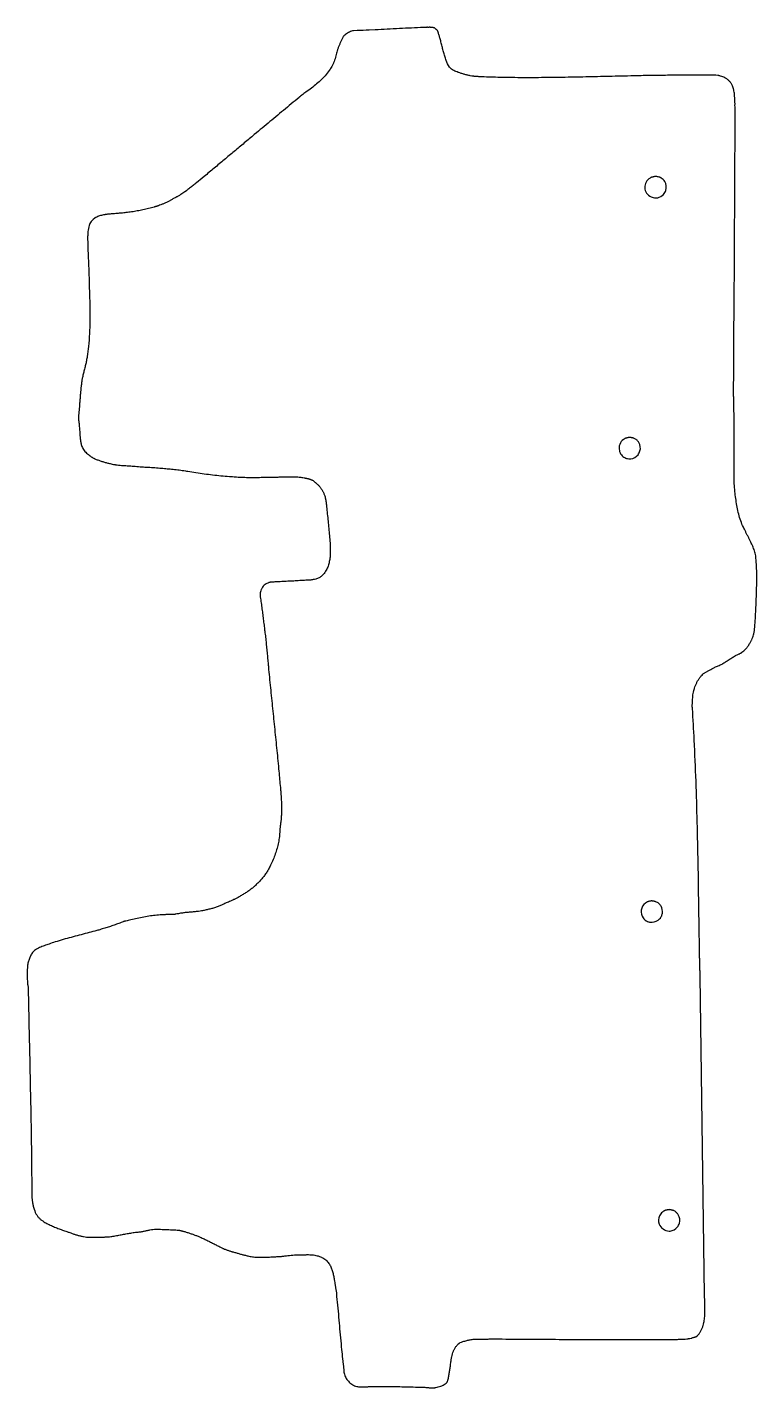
# Model space of a CAD drawing. Header units: millimetres. Extents: x 1713 to 2499, y 533 to 1999.
import ezdxf

# ---------------------------------------------------------------- set-up
doc = ezdxf.new("R2010")
doc.units = ezdxf.units.MM
doc.layers.add('layer0', color=7, linetype='Continuous')
doc.layers.add('layer1', color=7, linetype='Continuous')

msp = doc.modelspace()

# ---------------------------------------------------------------- linework, layer by layer
at = {"layer": 'layer0', "color": 7}
msp.add_lwpolyline([(2475.6, 1908.2, 0.000276), (2475.6, 1911.5, 0.002088), (2475.5, 1914.8, 0.003901), (2475.5, 1918.1, 0.005732), (2475.3, 1921.4, 0.007588), (2475.1, 1924.7, 0.0072), (2474.8, 1927.3), (2474.8, 1927.8, 0.016476), (2474.4, 1930.3, 0.008486), (2474.1, 1931.5, 0.008646), (2473.8, 1932.8, 0.008829), (2473.4, 1934, 0.00696), (2473.1, 1934.9), (2472.8, 1935.8, 0.049019), (2471.4, 1938.5, 0.043902), (2469.5, 1940.8, 0.039259), (2467.3, 1942.8, 0.035869), (2464.7, 1944.4, 0.060085), (2459.9, 1946.4), (2459.3, 1946.5, 0.004256), (2458.9, 1946.6, 0.00407), (2458.6, 1946.7, 0.00389), (2458.2, 1946.8, 0.003715), (2457.8, 1946.8, 0.003545), (2457.4, 1946.9, 0.002618), (2457.1, 1946.9), (2455, 1947.2, 0.016169), (2451.3, 1947.3, 0.002409), (2433.7, 1947.4, 0.001972), (2416.1, 1947.3, 0.001535), (2398.5, 1947.1, 0.0011), (2380.8, 1946.9, 0.000666), (2363.2, 1946.5, 0.000204), (2349.6, 1946.2, 0.000223), (2324.2, 1945.6, -0.000973), (2298.7, 1945.1, -0.002169), (2273.2, 1944.7, -0.003367), (2247.7, 1944.6, -0.004569), (2222.2, 1944.9, -0.004385), (2202.6, 1945.5), (2202.1, 1945.5, -0.001858), (2200.7, 1945.6, -0.001745), (2199.3, 1945.7, -0.001636), (2197.9, 1945.8, -0.001531), (2196.5, 1945.9, -0.001429), (2195.1, 1946, -0.001033), (2194, 1946.1), (2193.5, 1946.2, -0.017173), (2190.2, 1946.7, -0.01378), (2186.9, 1947.4, -0.01035), (2183.6, 1948.3, -0.006949), (2180.4, 1949.3, -0.003584), (2177.2, 1950.3, -0.000373), (2174.7, 1951.2), (2173.6, 1951.6, -0.099378), (2169, 1954.8), (2167.8, 1956.1, -0.088265), (2164.1, 1963.2, -0.008691), (2162.7, 1967.8, -0.005282), (2161.4, 1972.5, -0.001888), (2160.1, 1977.2, 0.001495), (2158.9, 1981.9, 0.004885), (2157.7, 1986.6, 0.006199), (2156.6, 1990.2, -0.00787), (2156.4, 1990.9, -0.001797), (2156.1, 1991.7, 0.003812), (2155.9, 1992.6, 0.009539), (2155.7, 1993.4, 0.015904), (2155.4, 1994.1, 0.01758), (2155.1, 1994.7, 0.049826), (2154.7, 1995.3, 0.025229), (2154.1, 1996, 0.016333), (2153.4, 1996.7, 0.013315), (2152.7, 1997.4, 0.014469), (2152, 1997.9, 0.01766), (2151.6, 1998.2), (2151.2, 1998.4, 0.018508), (2150.4, 1998.5, 0.008876), (2149.7, 1998.6, -0.000354), (2148.9, 1998.6, -0.009552), (2148.1, 1998.7, -0.019068), (2147.4, 1998.8, -0.021708), (2146.8, 1999), (2146.8, 1999, -0.038337), (2146.8, 1999, -0.081023), (2146.8, 1999, -0.61677), (2146.8, 1999, -0.080086), (2146.8, 1999), (2146.8, 1999, -0.009909), (2146.8, 1999, -0.022757), (2146.8, 1999, -1.818004), (2146.8, 1999, -0.030605), (2146.8, 1999), (2146.8, 1999, 0.002372), (2146.4, 1998.9, -0.004856), (2145.9, 1998.9, -0.010476), (2145.4, 1998.8, -0.020368), (2144.8, 1998.8, -0.046826), (2144.4, 1998.8, -0.109277), (2144.1, 1998.9), (2144.2, 1998.9, -0.004867), (2144.2, 1998.9, -0.012451), (2144.2, 1998.9, -0.007865), (2144.2, 1998.9, -0.008089), (2144.2, 1998.9, -0.002933), (2144.2, 1998.9, -6.066088), (2144.2, 1998.9, -0.005498), (2144.2, 1998.9, -0.001382), (2144.2, 1998.9, -0.000492), (2144.2, 1998.9), (2144.1, 1998.9, -0.004808), (2143.4, 1998.9, -0.003042), (2142.6, 1998.8, -0.001278), (2141.9, 1998.8, 0.000484), (2141.2, 1998.8, 0.002247), (2140.4, 1998.8, 0.002994), (2139.8, 1998.7, -0.000518), (2126.8, 1998.1, -0.000384), (2113.8, 1997.5, -0.000249), (2100.7, 1996.8, -0.000115), (2087.7, 1996.2), (2081.2, 1995.9, 0.000086), (2068.1, 1995.3), (2064.5, 1995.2, 0.027039), (2062.3, 1994.6, 0.026271), (2060, 1993.8, 0.029294), (2057.8, 1992.7, 0.036121), (2055.7, 1991.3, 0.047632), (2054, 1989.6, 0.048531), (2052.9, 1988.2), (2052.7, 1987.8, -0.00197), (2051.4, 1985, 0.002165), (2050.1, 1982.1, 0.00623), (2048.8, 1979.3, 0.010432), (2047.7, 1976.4, 0.014938), (2046.7, 1973.4, 0.015021), (2046, 1971.1, -0.002503), (2045.3, 1968.1, -0.009113), (2044.5, 1965.1, -0.015877), (2043.5, 1962.2, -0.022371), (2042.3, 1959.4, -0.027877), (2040.9, 1956.6, -0.024144), (2039.5, 1954.6), (2039, 1953.9, -0.034812), (2034.8, 1948, -0.027806), (2029.9, 1942.7, -0.019472), (2024.6, 1937.9, -0.010839), (2018.9, 1933.5, -0.002336), (2013.1, 1929.1, 0.004144), (2008.7, 1925.8, -0.010786), (2008.1, 1925.4, -0.002178), (2007.6, 1925, 0.005239), (2007, 1924.6, 0.012961), (2006.4, 1924.1, 0.022346), (2005.9, 1923.7, 0.026091), (2005.5, 1923.3), (2005.6, 1923.3, 0.001506), (2005.6, 1923.4, 0.003049), (2005.6, 1923.4, 0.033098), (2005.6, 1923.4, 0.040014), (2005.6, 1923.4, 0.002634), (2005.6, 1923.4), (2005.6, 1923.3, -0.000494), (1997.2, 1916.4, -0.000322), (1988.9, 1909.4, -0.000151), (1980.5, 1902.5), (1976.4, 1899, 0.000106), (1968, 1892.1, 0.000278), (1959.7, 1885.2), (1957.4, 1883.3, 0.000465), (1946.6, 1874.3, 0.00018), (1935.8, 1865.2, -0.000105), (1925, 1856.2, -0.00039), (1914.2, 1847.2, -0.000675), (1903.4, 1838.2, -0.000724), (1895, 1831.2, -0.002031), (1893.2, 1829.8, -0.00216), (1891.4, 1828.3, -0.002289), (1889.6, 1826.9, -0.002419), (1887.7, 1825.4, -0.002551), (1885.9, 1824, -0.002063), (1884.4, 1823), (1884, 1822.7, -0.00095), (1883.8, 1822.5, -0.000943), (1883.5, 1822.3, -0.000935), (1883.2, 1822.1, -0.000927), (1882.9, 1821.9, -0.000919), (1882.7, 1821.7, -0.014428), (1878.2, 1818.7, -0.009084), (1875.3, 1817, -0.003486), (1874.1, 1816.4, -0.000521), (1874, 1816.3, -0.00036), (1873.8, 1816.2, -0.000327), (1873.7, 1816.1, -0.000373), (1873.5, 1816, -0.000526), (1873.4, 1816, -0.000693), (1873.3, 1815.9), (1872.8, 1815.7, -0.000934), (1872.7, 1815.6, -0.000236), (1872.5, 1815.5, 0.000053), (1872.4, 1815.4, 0.000323), (1872.2, 1815.3, 0.000822), (1872, 1815.3, 0.001788), (1872, 1815.2), (1871.1, 1814.8, -0.006558), (1868.3, 1813.1, -0.007457), (1865.5, 1811.6, -0.008337), (1862.6, 1810.2, -0.009182), (1859.6, 1808.8, -0.009978), (1856.6, 1807.6, -0.008221), (1854.2, 1806.7, -0.000829), (1854, 1806.6, -0.000826), (1853.7, 1806.5, -0.000824), (1853.4, 1806.4, -0.000822), (1853.1, 1806.3, -0.00082), (1852.9, 1806.3, -0.000632), (1852.7, 1806.2, -0.000881), (1852.4, 1806.1, -0.000864), (1852.1, 1806, -0.000847), (1851.8, 1805.9, -0.000831), (1851.6, 1805.8, -0.000814), (1851.3, 1805.8, -0.000617), (1851.1, 1805.7, -0.000849), (1850.8, 1805.6, -0.000843), (1850.5, 1805.5, -0.000837), (1850.2, 1805.4, -0.000831), (1850, 1805.4, -0.000826), (1849.7, 1805.3, -0.000634), (1849.5, 1805.2, -0.008047), (1843.5, 1803.6, -0.008116), (1837.4, 1802.2, -0.008206), (1831.3, 1801, -0.008318), (1825.2, 1800, -0.008451), (1819.1, 1799.2, -0.006632), (1814.3, 1798.7, -0.002012), (1811.8, 1798.5, -0.00065), (1809.3, 1798.3, 0.000712), (1806.9, 1798.1, 0.002074), (1804.4, 1797.9, 0.003435), (1801.9, 1797.7, 0.00362), (1800, 1797.5, 0.002921), (1799.1, 1797.4, 0.003056), (1798.2, 1797.2, 0.003193), (1797.2, 1797.1, 0.003333), (1796.3, 1797, 0.003476), (1795.4, 1796.8, 0.002788), (1794.7, 1796.7), (1793.9, 1796.5, 0.03141), (1789.6, 1795.3, 0.014125), (1787.8, 1794.5), (1786.7, 1794, 0.003111), (1786.5, 1793.9, 0.003135), (1786.3, 1793.8, 0.003162), (1786.1, 1793.7, 0.003191), (1785.9, 1793.6, 0.003222), (1785.7, 1793.5, 0.002511), (1785.6, 1793.4), (1783.6, 1791.9, 0.104087), (1780.2, 1787.4), (1779.5, 1785.4, 0.046597), (1778.1, 1778.8), (1778, 1777.9, 0.003771), (1778, 1776.9, 0.003836), (1777.9, 1775.9, 0.003908), (1777.9, 1774.9, 0.003986), (1777.8, 1773.9, 0.004071), (1777.8, 1772.9, 0.003208), (1777.8, 1772.1, 0.004625), (1777.9, 1763.9, 0.003014), (1778.2, 1755.8, 0.001402), (1778.6, 1747.6, -0.000209), (1778.9, 1739.4, -0.00182), (1779.2, 1731.3, -0.002555), (1779.4, 1725, 0.00058), (1779.8, 1711, -0.002942), (1780.1, 1696.9, -0.006474), (1780.2, 1682.9, -0.010025), (1779.8, 1668.9, -0.013564), (1778.7, 1655, -0.012925), (1777.3, 1644.2, -0.012434), (1776.5, 1639.7, -0.007677), (1775.5, 1635.2, -0.002921), (1774.4, 1630.7, 0.001825), (1773.3, 1626.2, 0.006581), (1772.2, 1621.7, 0.008482), (1771.5, 1618.2), (1771.5, 1618.2, -0.005289), (1771.4, 1617.4, -0.00362), (1771.3, 1616.7, -0.001954), (1771.2, 1615.9, -0.000292), (1771.1, 1615.2, 0.001371), (1771, 1614.4, 0.002247), (1771, 1613.9, 0.002275), (1770.8, 1612.3, 0.00184), (1770.6, 1610.7, 0.001407), (1770.5, 1609.1, 0.000975), (1770.3, 1607.4, 0.000543), (1770.2, 1605.8, 0.000111), (1770, 1604.6, 0.000717), (1770, 1604.5, 0.000461), (1770, 1604.5, 0.000205), (1770, 1604.4), (1770, 1604.4, -0.000308), (1770, 1604.3, -0.00042), (1770, 1604.3), (1770, 1604.2, 0.000188), (1770, 1604, 0.000125), (1770, 1603.9, 0.000061), (1770, 1603.7), (1770, 1603.6, -0.000066), (1769.9, 1603.4, -0.000096), (1769.9, 1603.3), (1769.9, 1603, 0.000029), (1769.6, 1599, 0.000022), (1769.2, 1595.1, 0.000014), (1768.9, 1591.1), (1767.9, 1580.1, -0.00674), (1767.9, 1579.8, -0.001897), (1767.8, 1579.6, 0.002699), (1767.8, 1579.3, 0.007344), (1767.8, 1579, 0.012306), (1767.8, 1578.8, 0.013412), (1767.8, 1578.6, 0.015368), (1767.8, 1577.5, 0.009873), (1767.9, 1576.4, 0.004654), (1768.1, 1575.4, -0.000423), (1768.2, 1574.3, -0.005546), (1768.4, 1573.2, -0.008093), (1768.5, 1572.4, -0.001346), (1768.7, 1569.9, -0.000759), (1768.9, 1567.4, -0.000172), (1769.1, 1564.8, 0.000415), (1769.3, 1562.3, 0.001002), (1769.5, 1559.8, 0.001192), (1769.6, 1557.9), (1769.7, 1557.4, 0.007921), (1769.9, 1555, 0.00196), (1770, 1554.4, 0.002022), (1770.1, 1553.7, 0.002084), (1770.2, 1553.1, 0.002147), (1770.3, 1552.4, 0.00221), (1770.4, 1551.8, 0.001751), (1770.5, 1551.3, 0.000603), (1770.5, 1551, 0.000679), (1770.6, 1550.6, 0.000755), (1770.7, 1550.3, 0.000831), (1770.7, 1550, 0.000908), (1770.8, 1549.7, 0.000756), (1770.8, 1549.4), (1771.1, 1548.2, 0.043545), (1772.1, 1546, 0.034405), (1773.4, 1543.9, 0.027098), (1774.9, 1541.9, 0.021634), (1776.7, 1540.1, 0.017688), (1778.6, 1538.5, 0.011695), (1780.1, 1537.3, 0.006693), (1780.9, 1536.8, 0.007312), (1781.7, 1536.2, 0.007976), (1782.6, 1535.6, 0.008688), (1783.5, 1535.1, 0.009452), (1784.4, 1534.6, 0.007876), (1785.1, 1534.3), (1785.5, 1534.1, 0.011955), (1788.8, 1532.7, 0.010598), (1792.3, 1531.5, 0.009492), (1795.9, 1530.4, 0.008597), (1799.5, 1529.4, 0.007885), (1803, 1528.6, 0.005693), (1805.8, 1528, 0.002141), (1806.2, 1527.9, 0.002019), (1806.6, 1527.8, 0.001897), (1807.1, 1527.8, 0.001776), (1807.5, 1527.7, 0.001655), (1807.9, 1527.6, 0.001192), (1808.2, 1527.6, 0.010743), (1811.2, 1527.2, 0.007494), (1814.2, 1526.9, 0.004215), (1817.3, 1526.7, 0.000934), (1820.3, 1526.5, -0.002344), (1823.3, 1526.3, -0.004146), (1825.6, 1526.2, 0.002594), (1832.6, 1525.6, 0.001277), (1839.6, 1525.1, -0.000041), (1846.7, 1524.7, -0.001358), (1853.7, 1524.2, -0.002676), (1860.7, 1523.6, -0.003005), (1866.1, 1523.1), (1866.6, 1523.1, -0.005091), (1869.9, 1522.8, -0.004597), (1873.2, 1522.4, -0.004077), (1876.5, 1522, -0.003539), (1879.8, 1521.5, -0.002988), (1883.1, 1521, -0.001907), (1885.6, 1520.6, 0.005316), (1894.5, 1519.1, 0.005007), (1903.5, 1517.8, 0.00471), (1912.5, 1516.8, 0.004426), (1921.5, 1515.8, 0.004153), (1930.5, 1515.1, 0.003018), (1937.4, 1514.6), (1938.3, 1514.5, 0.011763), (1945.4, 1514.1, 0.008594), (1952.4, 1513.9, 0.005412), (1959.5, 1513.9, 0.00224), (1966.5, 1514.1, -0.000926), (1973.5, 1514.2, -0.002977), (1979, 1514.3, 0.004871), (1984.3, 1514.4), (1989.6, 1514.5, -0.0049), (1995, 1514.6, -0.009806), (2000.3, 1514.6, -0.014636), (2005.6, 1514.3, -0.014563), (2009.7, 1513.8), (2011, 1513.6, -0.001719), (2011.3, 1513.5, -0.001713), (2011.6, 1513.5, -0.001708), (2011.9, 1513.4, -0.001702), (2012.3, 1513.3, -0.001697), (2012.6, 1513.3, -0.001307), (2012.8, 1513.2, -0.003447), (2013.5, 1513.1, -0.003466), (2014.1, 1512.9, -0.003485), (2014.8, 1512.8, -0.003506), (2015.4, 1512.6, -0.003527), (2016.1, 1512.4, -0.002739), (2016.6, 1512.3, -0.001052), (2016.9, 1512.2, -0.001185), (2017.2, 1512.1, -0.001318), (2017.5, 1512, -0.001453), (2017.8, 1511.9, -0.001589), (2018.1, 1511.8, -0.001325), (2018.4, 1511.7), (2018.7, 1511.6, -0.001833), (2018.7, 1511.6, -0.00244), (2018.8, 1511.5, -0.003007), (2018.9, 1511.5, -0.003776), (2019, 1511.5, -0.004875), (2019.2, 1511.4, -0.00491), (2019.3, 1511.3, -0.002403), (2019.3, 1511.3, -0.003188), (2019.4, 1511.3, -0.00391), (2019.5, 1511.2, -0.004881), (2019.6, 1511.2, -0.006251), (2019.8, 1511.1, -0.006232), (2019.9, 1511), (2020.8, 1510.5, -0.006101), (2021.6, 1509.9, -0.006224), (2022.4, 1509.3, -0.006355), (2023.1, 1508.6, -0.006494), (2023.9, 1508, -0.006641), (2024.6, 1507.3, -0.005236), (2025.2, 1506.8, -0.022019), (2027.3, 1504.6, -0.023318), (2029.2, 1502.2, -0.024713), (2030.8, 1499.6, -0.026114), (2032.2, 1496.9, -0.027402), (2033.3, 1494, -0.021886), (2033.9, 1491.7, -0.001785), (2034, 1491.3, -0.00158), (2034.1, 1490.8, -0.001378), (2034.2, 1490.4, -0.001178), (2034.3, 1489.9, -0.00098), (2034.4, 1489.5, -0.000616), (2034.4, 1489.1, -0.002171), (2034.5, 1488.9, -0.002174), (2034.5, 1488.6, -0.002179), (2034.6, 1488.3, -0.002185), (2034.6, 1488, -0.002192), (2034.7, 1487.8, -0.001697), (2034.7, 1487.6, -0.00091), (2034.8, 1486.7, -0.001013), (2034.9, 1485.9, -0.001118), (2035, 1485.1, -0.001224), (2035.1, 1484.3, -0.001331), (2035.2, 1483.5, -0.001105), (2035.3, 1482.9), (2035.3, 1482.4, 0.000778), (2036.1, 1474.6, -0.000435), (2036.9, 1466.8, -0.001645), (2037.7, 1459, -0.002859), (2038.4, 1451.2, -0.004084), (2039, 1443.4, -0.004037), (2039.3, 1437.3), (2039.3, 1436.8, -0.016973), (2039.3, 1431.8, -0.022137), (2038.9, 1426.9, -0.028038), (2038, 1422, -0.034492), (2036.5, 1417.3, -0.040782), (2034.3, 1412.9, -0.034921), (2032.1, 1409.8), (2029.3, 1407.1), (2028.9, 1406.8, -0.02766), (2027.2, 1405.8, -0.050741), (2023.7, 1404.4), (2022.2, 1404, -0.010781), (2020.9, 1403.8, -0.009142), (2019.6, 1403.6, -0.007413), (2018.3, 1403.4, -0.005635), (2016.9, 1403.3, -0.003835), (2015.6, 1403.2, -0.001677), (2014.6, 1403.2, -0.000433), (2008.1, 1402.8, -0.000416), (2001.6, 1402.4, -0.0004), (1995.1, 1402.1, -0.000383), (1988.6, 1401.8, -0.000367), (1982.1, 1401.4, -0.000271), (1977.1, 1401.2, 0.004705), (1976.8, 1401.2, 0.004643), (1976.5, 1401.2, 0.004588), (1976.2, 1401.1, 0.004538), (1975.9, 1401.1, 0.004494), (1975.6, 1401.1, 0.003442), (1975.4, 1401, 0.00485), (1975, 1401, 0.004694), (1974.6, 1400.9, 0.004555), (1974.2, 1400.8, 0.004432), (1973.9, 1400.7, 0.004325), (1973.5, 1400.6, 0.003273), (1973.2, 1400.6), (1972.8, 1400.5, 0.080853), (1969.3, 1398.7, 0.116255), (1965.4, 1394.4, 0.031524), (1964.7, 1393, 0.039549), (1964, 1390.7, 0.071765), (1963.7, 1386.2), (1963.8, 1385.1, -0.001121), (1964.8, 1378.7, -0.001148), (1965.7, 1372.3, -0.001174), (1966.5, 1366, -0.0012), (1967.3, 1359.6, -0.001225), (1968.1, 1353.2, -0.000964), (1968.7, 1348.2, -0.002243), (1969.5, 1341.7, -0.001741), (1970.2, 1335.1, -0.001237), (1970.8, 1328.6, -0.000734), (1971.5, 1322, -0.000231), (1972.1, 1315.5, 0.000181), (1972.6, 1310.4), (1972.6, 1309.9, 0.000794), (1974.8, 1287.4, 0.000343), (1977.1, 1264.9, -0.000109), (1979.4, 1242.4, -0.00056), (1981.7, 1219.8, -0.001011), (1983.9, 1197.3, -0.001102), (1985.5, 1179.9, -0.000458), (1985.6, 1179.4, -0.000466), (1985.6, 1179, -0.000475), (1985.7, 1178.5, -0.000483), (1985.7, 1178.1, -0.000492), (1985.7, 1177.6, -0.000385), (1985.8, 1177.3), (1985.8, 1176.4, -0.000197), (1985.8, 1176.3, -0.000205), (1985.9, 1176.1, -0.000219), (1985.9, 1175.9, -0.000239), (1985.9, 1175.7, -0.000267), (1985.9, 1175.5, -0.000234), (1985.9, 1175.3, -0.000247), (1986, 1174, -0.000386), (1986.1, 1172.7, -0.000525), (1986.2, 1171.4, -0.000664), (1986.3, 1170.1, -0.000803), (1986.4, 1168.7, -0.000719), (1986.4, 1167.7, -0.003932), (1986.6, 1164.8, -0.004028), (1986.7, 1161.9, -0.004128), (1986.7, 1159, -0.004234), (1986.7, 1156.1, -0.004344), (1986.7, 1153.1, -0.003435), (1986.6, 1150.9, -0.000711), (1986.6, 1150.6, -0.000724), (1986.6, 1150.3, -0.000738), (1986.6, 1150, -0.000751), (1986.6, 1149.7, -0.000765), (1986.5, 1149.4, -0.0006), (1986.5, 1149.2, -0.004363), (1986.4, 1147.4, -0.004403), (1986.3, 1145.6, -0.003938), (1986.1, 1144, -0.00154), (1986, 1143.4, -0.001512), (1986, 1142.9, -0.001485), (1985.9, 1142.3, -0.001458), (1985.8, 1141.7, -0.001431), (1985.7, 1141.1, -0.001085), (1985.7, 1140.6), (1985.6, 1140.2, -0.003162), (1985.6, 1140, -0.00167), (1985.6, 1139.8, -0.000179), (1985.5, 1139.6, 0.001311), (1985.5, 1139.4, 0.002802), (1985.5, 1139.2, 0.003228), (1985.4, 1139), (1985.3, 1137.4, 0.003162), (1985.1, 1135.6, 0.001283), (1985, 1133.8, -0.000598), (1984.9, 1132, -0.00248), (1984.7, 1130.2, -0.004359), (1984.6, 1128.4, -0.0047), (1984.4, 1127, -0.020547), (1983.4, 1120.6, -0.018628), (1981.9, 1114.3, -0.016855), (1980, 1108.2, -0.015265), (1977.7, 1102.1, -0.013872), (1975, 1096.2, -0.009854), (1972.7, 1091.8), (1972.5, 1091.3, -0.01985), (1970.2, 1087.7, -0.017055), (1967.6, 1084.1, -0.014927), (1964.8, 1080.7, -0.013362), (1961.8, 1077.5, -0.012285), (1958.7, 1074.4, -0.009035), (1956.2, 1072.2, -0.016823), (1953, 1069.7, -0.013392), (1949.7, 1067.3, -0.010187), (1946.3, 1065.1, -0.007174), (1942.7, 1063, -0.004273), (1939.2, 1061, -0.001241), (1936.4, 1059.5, -0.001808), (1936.3, 1059.4, -0.001599), (1936.1, 1059.3, -0.001578), (1935.9, 1059.2, -0.00172), (1935.8, 1059.1, -0.002064), (1935.6, 1059.1, -0.002064), (1935.5, 1059), (1934.4, 1058.5, 0.002471), (1931.9, 1057.5, 0.001863), (1929.5, 1056.4, 0.001249), (1927, 1055.4, 0.00063), (1924.6, 1054.3, 0.000011), (1922.1, 1053.2, -0.000432), (1920.2, 1052.4, -0.016467), (1916.4, 1050.9, -0.014135), (1912.5, 1049.6, -0.012086), (1908.5, 1048.6, -0.010287), (1904.5, 1047.7, -0.008692), (1900.5, 1046.9, -0.005684), (1897.4, 1046.4), (1896.8, 1046.4, -0.005175), (1892.5, 1045.9, -0.000665), (1888.3, 1045.5, 0.003935), (1884.1, 1045.1, 0.008515), (1879.9, 1044.6, 0.012928), (1875.7, 1043.9, 0.012863), (1872.5, 1043.2), (1872.2, 1043.2, -0.001855), (1872.2, 1043.2, -0.002508), (1872.1, 1043.1, -0.005025), (1872, 1043.1, -0.004657), (1871.9, 1043.1, -0.006339), (1871.7, 1043.1), (1870.9, 1043, -0.004815), (1869, 1042.9, -0.002686), (1867, 1042.9, -0.000558), (1865.1, 1042.9, 0.00157), (1863.1, 1042.9, 0.003699), (1861.2, 1042.8, 0.004374), (1859.7, 1042.8, 0.012726), (1852.5, 1042.2, 0.010999), (1845.4, 1041.4, 0.009172), (1838.3, 1040.2, 0.007291), (1831.3, 1038.8, 0.005391), (1824.3, 1037.3, 0.002807), (1818.9, 1036), (1817.8, 1035.7, 0.001656), (1817.5, 1035.6, 0.00184), (1817.3, 1035.6, 0.002026), (1817, 1035.5, 0.002213), (1816.7, 1035.4, 0.002402), (1816.4, 1035.3, 0.001989), (1816.2, 1035.2), (1815, 1034.8, -0.00421), (1810, 1032.9, -0.004423), (1805, 1031.1, -0.004611), (1799.9, 1029.4, -0.00477), (1794.9, 1027.8, -0.004897), (1789.7, 1026.3, -0.003848), (1785.7, 1025.2, -0.001731), (1777.1, 1023, 0.000383), (1768.5, 1020.7, 0.002489), (1759.9, 1018.4, 0.004602), (1751.3, 1016, 0.006732), (1742.7, 1013.4, 0.006727), (1736.2, 1011.2, -0.000778), (1733.7, 1010.4, 0.00375), (1731.1, 1009.4, 0.00824), (1728.5, 1008.4, 0.012964), (1725.9, 1007.4, 0.01813), (1723.5, 1006.1, 0.018049), (1721.7, 1005), (1720.5, 1004.2, 0.051736), (1717.8, 1001.1, 0.04435), (1715.8, 997.5, 0.036664), (1714.3, 993.6, 0.030068), (1713.3, 989.5, 0.024977), (1712.8, 985.4, 0.016678), (1712.7, 982.2, -0.002798), (1712.7, 979.6, 0.001888), (1712.7, 977, 0.006493), (1712.7, 974.3, 0.01123), (1712.8, 971.6, 0.01625), (1713, 969, 0.01635), (1713.3, 967), (1713.6, 964.4), (1714, 945.2, -0.000165), (1714.9, 906.9, -0.000447), (1715.7, 868.5, -0.000729), (1716.5, 830.2, -0.00101), (1717.1, 791.9, -0.00129), (1717.5, 753.5), (1717.6, 743.1, 0.003983), (1717.6, 741.7, 0.004009), (1717.6, 740.3, 0.00404), (1717.7, 738.9, 0.004074), (1717.8, 737.5, 0.004112), (1717.9, 736.1, 0.003204), (1718, 735), (1718.2, 733.2, 0.002058), (1718.3, 732.9, 0.002056), (1718.3, 732.6, 0.002055), (1718.4, 732.2, 0.002053), (1718.5, 731.9, 0.002052), (1718.5, 731.6, 0.001584), (1718.6, 731.4, 0.004219), (1718.7, 730.7, 0.004216), (1718.8, 730.1, 0.004215), (1719, 729.5, 0.004217), (1719.1, 728.8, 0.00422), (1719.3, 728.2, 0.003262), (1719.5, 727.7), (1719.6, 727.1, 0.002929), (1719.7, 726.8, 0.001611), (1719.8, 726.5, 0.000294), (1719.9, 726.2, -0.001024), (1720.1, 725.9, -0.002342), (1720.2, 725.6, -0.002747), (1720.2, 725.4), (1720.8, 723.6, 0.080648), (1723.8, 718, 0.035674), (1725.8, 715.7, 0.03072), (1728.1, 713.7, 0.025446), (1730.7, 712, 0.016031), (1732.8, 710.7, 0.011793), (1737.5, 708.4, 0.009716), (1742.2, 706.3, 0.007565), (1747, 704.4, 0.005384), (1751.8, 702.6, 0.003199), (1756.7, 700.9, 0.000917), (1760.5, 699.6, 0.006009), (1763.6, 698.5, 0.0082), (1766.8, 697.5, 0.01044), (1770, 696.7, 0.012726), (1773.3, 696, 0.015031), (1776.6, 695.5, 0.01322), (1779.1, 695.3), (1780.1, 695.2, 0.00063), (1784, 695.3, 0.001894), (1787.9, 695.3, 0.003161), (1791.9, 695.4, 0.004441), (1795.8, 695.5, 0.005742), (1799.7, 695.7, 0.005379), (1802.7, 696, 0.003575), (1802.9, 696, 0.003356), (1803.1, 696, 0.003251), (1803.3, 696, 0.003248), (1803.5, 696, 0.003347), (1803.7, 696.1, 0.002734), (1803.8, 696.1, 0.004743), (1808.9, 697, 0.001252), (1814, 698, -0.002262), (1819.1, 699, -0.005774), (1824.2, 699.8, -0.009245), (1829.3, 700.6, -0.009537), (1833.3, 701), (1834.6, 701.1, 0.007436), (1838, 701.8, 0.00035), (1841.4, 702.5, -0.006727), (1844.8, 703.2, -0.013869), (1848.2, 703.7, -0.020988), (1851.7, 704, -0.02098), (1854.4, 704, 0.000556), (1858, 703.8, -0.000143), (1861.7, 703.6, -0.000839), (1865.4, 703.5, -0.001537), (1869.1, 703.3, -0.002241), (1872.8, 703.1, -0.002237), (1875.7, 702.9), (1876.6, 702.8, -0.004963), (1877, 702.7, -0.004368), (1877.5, 702.6, -0.003785), (1877.9, 702.5, -0.00321), (1878.3, 702.4, -0.002644), (1878.8, 702.3, -0.001641), (1879.1, 702.2, -0.001776), (1879.3, 702.2, -0.001617), (1879.5, 702.1, -0.001529), (1879.7, 702.1, -0.001502), (1879.9, 702, -0.001534), (1880.1, 702, -0.001253), (1880.3, 701.9), (1880.7, 701.8, -0.002584), (1884.1, 700.8, -0.003777), (1887.6, 699.7, -0.004978), (1891, 698.5, -0.006192), (1894.3, 697.3, -0.007418), (1897.7, 696, -0.006606), (1900.2, 694.9, -0.007373), (1904.3, 693, -0.004826), (1908.3, 691.1, -0.00228), (1912.2, 689, 0.000263), (1916.2, 687, 0.002807), (1920.2, 685, 0.003984), (1923.3, 683.5, 0.000701), (1923.4, 683.4, 0.000519), (1923.6, 683.3, 0.000513), (1923.8, 683.2, 0.000628), (1924, 683.1, 0.000928), (1924.2, 683, 0.00125), (1924.3, 683), (1925.1, 682.6, 0.004909), (1926.6, 682, 0.004768), (1928, 681.5, 0.004633), (1929.5, 681, 0.004505), (1931, 680.5, 0.004382), (1932.5, 680, 0.0033), (1933.6, 679.7, 0.001773), (1937.2, 678.7, 0.002422), (1940.7, 677.7, 0.003081), (1944.3, 676.7, 0.003758), (1947.8, 675.8, 0.004459), (1951.4, 675, 0.003964), (1954.2, 674.4), (1955.3, 674.2, 0.017872), (1960.5, 673.8, 0.012951), (1965.8, 673.7, 0.008246), (1971.2, 673.9, 0.003706), (1976.5, 674.1, -0.000797), (1981.8, 674.4, -0.003913), (1985.8, 674.6), (1986.6, 674.6, -0.000491), (1990.2, 675.1, -0.003026), (1993.7, 675.5, -0.005575), (1997.2, 675.9, -0.00803), (2000.7, 676.2, -0.010269), (2004.2, 676.3, -0.009288), (2007, 676.3, 0.009538), (2008.3, 676.3, 0.006006), (2009.6, 676.3, 0.00249), (2010.8, 676.4, -0.001013), (2012.1, 676.5, -0.004522), (2013.4, 676.5, -0.006005), (2014.4, 676.6, -0.011676), (2017.1, 676.5, -0.014707), (2019.8, 676.3, -0.017583), (2022.5, 676, -0.020085), (2025.1, 675.4, -0.021974), (2027.7, 674.7, -0.017738), (2029.7, 673.9), (2030.2, 673.6, -0.07019), (2034.5, 670.8), (2035.7, 669.7, -0.052037), (2038.4, 666.2, -0.041133), (2040.3, 662.4, -0.02945), (2041.8, 658.3, -0.018768), (2042.8, 654, -0.009095), (2043.6, 649.6, -0.000241), (2044.1, 646.4, 0.001119), (2044.3, 645, 0.000184), (2044.6, 643.7, -0.000748), (2044.8, 642.3, -0.001682), (2045, 641, -0.002619), (2045.2, 639.6, -0.002692), (2045.4, 638.6), (2045.5, 637.9, -0.003757), (2046.8, 625.2, -0.002302), (2048, 612.4, -0.000848), (2049.1, 599.7, 0.000606), (2050.3, 586.9, 0.00206), (2051.5, 574.2, 0.002628), (2052.5, 564.3, 0.00531), (2052.7, 562.7, 0.00298), (2052.9, 561.1, 0.00065), (2053.1, 559.5, -0.001679), (2053.3, 557.9, -0.00401), (2053.5, 556.4, -0.004759), (2053.7, 555.1), (2053.8, 552.4, 0.0615), (2054.6, 547.6, 0.058509), (2056.6, 543.1, 0.059905), (2059.6, 539.3, 0.065521), (2063.4, 536.3, 0.073465), (2067.8, 534.5, 0.060683), (2071.6, 534, 0.004564), (2071.9, 534, 0.002458), (2072.1, 534, 0.000348), (2072.3, 534.1, -0.001761), (2072.5, 534.1, -0.00387), (2072.8, 534.1, -0.004488), (2072.9, 534.1, 0.003043), (2074.6, 534.1, 0.004471), (2076.3, 534.1, 0.00587), (2077.9, 534.1, 0.007196), (2079.6, 534.2, 0.008407), (2081.3, 534.4, 0.007241), (2082.6, 534.6), (2084.7, 534.6, -0.000583), (2094.5, 534.6, -0.000775), (2104.3, 534.4, -0.000967), (2114.1, 534.3, -0.001159), (2123.9, 534.1, -0.001352), (2133.7, 533.8, -0.001181), (2141.3, 533.6), (2142.4, 533.5, -0.001855), (2144.1, 533.4, 0.003101), (2145.9, 533.2, 0.008108), (2147.7, 533.1, 0.013094), (2149.4, 533.1, 0.017891), (2151.2, 533.1, 0.016894), (2152.5, 533.3), (2153.2, 533.4, 0.01575), (2155.7, 534, 0.022862), (2158.3, 534.8, 0.033112), (2160.9, 535.9, 0.048518), (2163.3, 537.3, 0.069746), (2165.1, 539.2, 0.068204), (2166.1, 541), (2166.1, 541.2, 0.01067), (2167, 545.5, 0.007328), (2167.8, 549.9, 0.003993), (2168.4, 554.3, 0.000671), (2169, 558.7, -0.002651), (2169.6, 563.1, -0.00443), (2170.2, 566.5, -0.068874), (2172, 572.5), (2172.2, 573, -0.00789), (2172.9, 574.2, -0.00966), (2173.6, 575.5, -0.011697), (2174.4, 576.8, -0.014098), (2175.2, 578, -0.016966), (2176.1, 579.1, -0.015532), (2176.9, 579.9), (2178, 580.9, -0.006674), (2178.2, 581.1, -0.00662), (2178.5, 581.2, -0.006579), (2178.7, 581.4, -0.006551), (2178.9, 581.5, -0.009804), (2179.2, 581.7), (2180.7, 582.3, -0.005681), (2182.1, 582.8, -0.016907), (2186.4, 584.1, -0.005701), (2187.9, 584.4, -0.004472), (2189, 584.7, -0.01436), (2191.3, 585.1, -0.026683), (2195.6, 585.5, -0.001288), (2195.8, 585.5, -0.001118), (2196, 585.5, -0.001046), (2196.2, 585.5, -0.001052), (2196.4, 585.5, -0.001139), (2196.6, 585.6, -0.001014), (2196.7, 585.6), (2198.3, 585.6, -0.001512), (2198.9, 585.5, -0.000686), (2199.6, 585.5, 0.00014), (2200.3, 585.5, 0.000967), (2201, 585.5, 0.001793), (2201.7, 585.5, 0.001974), (2202.2, 585.5, 0.003594), (2204.6, 585.5, 0.002019), (2207, 585.6, 0.000444), (2209.4, 585.6, -0.001131), (2211.7, 585.7, -0.002707), (2214.1, 585.7, -0.003212), (2215.9, 585.7, -0.000553), (2216.1, 585.7, -0.000451), (2216.3, 585.7, -0.000222), (2216.5, 585.7, 0.000065), (2216.7, 585.7, 0.000301), (2216.8, 585.7, 0.000323), (2217, 585.7, 0.000277), (2247.6, 585.5, 0.000274), (2278.3, 585.3, 0.000272), (2308.9, 585.2, 0.000269), (2339.5, 585.1, 0.000267), (2370.2, 585, 0.000204), (2393.8, 585, 0.000252), (2393.9, 585, 0.000202), (2394.1, 585, 0.000193), (2394.2, 585, 0.000214), (2394.4, 585, 0.000273), (2394.5, 585, 0.000303), (2394.6, 585, 0.001469), (2398.1, 585, 0.001116), (2401.5, 585, 0.000765), (2405, 585.1, 0.000413), (2408.5, 585.2, 0.000062), (2412, 585.2, -0.000203), (2414.7, 585.3), (2415.6, 585.3, 0.001069), (2416.4, 585.3, 0.00124), (2417.2, 585.4, 0.001411), (2418, 585.4, 0.001582), (2418.9, 585.4, 0.001753), (2419.7, 585.5, 0.001476), (2420.3, 585.5, 0.014004), (2423.5, 585.8, 0.006317), (2425, 586, 0.004214), (2425.9, 586.2, 0.003791), (2426.8, 586.3), (2428.6, 586.7, 0.001318), (2428.8, 586.7, 0.001261), (2428.9, 586.7, 0.001243), (2429.1, 586.8, 0.001262), (2429.2, 586.8, 0.001319), (2429.4, 586.9, 0.001089), (2429.5, 586.9, 0.011242), (2430.9, 587.3, 0.007659), (2431.8, 587.6, 0.003005), (2432.2, 587.7, 0.000661), (2432.4, 587.8, 0.000936), (2432.6, 587.9, 0.001212), (2432.9, 588, 0.001491), (2433.1, 588.1, 0.001772), (2433.3, 588.1, 0.001571), (2433.5, 588.2), (2433.7, 588.3, 0.00313), (2433.7, 588.3, 0.004136), (2433.8, 588.3, 0.005048), (2433.9, 588.4, 0.00626), (2433.9, 588.4, 0.007948), (2434.1, 588.5, 0.007834), (2434.1, 588.5, 0.003872), (2434.2, 588.5, 0.005073), (2434.2, 588.6, 0.006125), (2434.3, 588.6, 0.007492), (2434.4, 588.7, 0.009345), (2434.5, 588.8, 0.009012), (2434.6, 588.8, 0.00245), (2434.6, 588.8, 0.003226), (2434.6, 588.9, 0.00392), (2434.7, 589, 0.004838), (2434.8, 589, 0.006107), (2434.9, 589.1, 0.005984), (2435, 589.2), (2435.2, 589.4, 0.032429), (2437.2, 591.9, 0.029132), (2438.8, 594.5, 0.026139), (2440.1, 597.3, 0.023645), (2441.2, 600.3, 0.021736), (2442, 603.3, 0.015847), (2442.4, 605.7, 0.013849), (2442.8, 608.6, 0.011118), (2443, 611.5, 0.008477), (2443.1, 614.5, 0.00592), (2443.1, 617.4, 0.003417), (2443.1, 620.4, 0.000857), (2443, 622.6), (2443, 622.7, -0.000361), (2443, 624.5, -0.000366), (2442.9, 626.2, -0.000371), (2442.9, 628, -0.000377), (2442.8, 629.7, -0.000382), (2442.8, 631.5, -0.000299), (2442.8, 632.8), (2438, 976.7, -0.000029), (2438, 976.9, -0.000049), (2438, 977.1, -0.000068), (2438, 977.3, -0.000088), (2437.9, 977.5, -0.000082), (2437.9, 977.7, -0.000247), (2437.9, 977.9, -0.000111), (2437.9, 978.2, 0.000026), (2437.9, 978.5, 0.000163), (2437.9, 978.8, 0.0003), (2437.9, 979.1, 0.000329), (2437.9, 979.3), (2437.9, 981.1, 0.002465), (2437.9, 981.2, 0.000705), (2437.9, 981.3, 0.000063), (2437.8, 981.5, -0.000444), (2437.8, 981.7, -0.001263), (2437.8, 981.8, -0.002673), (2437.8, 981.9, -0.00398), (2437.6, 986.7, -0.0029), (2437.5, 991.5, -0.001823), (2437.4, 996.3, -0.00075), (2437.3, 1001.1, 0.000324), (2437.3, 1005.9, 0.001017), (2437.2, 1009.6, -0.000272), (2436.5, 1053.9, 0.000703), (2435.8, 1098.1, 0.001679), (2434.8, 1142.4, 0.002655), (2433.5, 1186.6, 0.00363), (2431.6, 1230.8, 0.003497), (2429.6, 1264.9), (2429.6, 1265.4, -0.002182), (2429.6, 1265.9, -0.002131), (2429.5, 1266.3, -0.002082), (2429.5, 1266.8, -0.002034), (2429.5, 1267.3, -0.001988), (2429.5, 1267.7, -0.001503), (2429.5, 1268.1), (2429.5, 1268.7, -0.006847), (2429.6, 1271.8, -0.00854), (2429.8, 1274.9, -0.010413), (2430, 1278, -0.012536), (2430.5, 1281.1, -0.014975), (2431.1, 1284.2, -0.013561), (2431.7, 1286.5), (2431.8, 1287, -0.017756), (2432.9, 1289.8, -0.01799), (2434.2, 1292.6, -0.019173), (2435.6, 1295.3, -0.021321), (2437.3, 1297.8, -0.024543), (2439.2, 1300.2, -0.022101), (2440.8, 1301.8), (2441.7, 1302.5, -0.016351), (2444.1, 1304.1, -0.012344), (2446.6, 1305.6, -0.008607), (2449.3, 1307.1, -0.005066), (2451.9, 1308.4, -0.001601), (2454.6, 1309.7, 0.001281), (2456.6, 1310.7), (2457.4, 1311, 0.035048), (2461.5, 1312.9, 0.020907), (2465.4, 1315.2, 0.006384), (2469.2, 1317.7, -0.008051), (2473, 1320.2, -0.02257), (2476.9, 1322.4, -0.027426), (2480.1, 1323.8), (2480.3, 1323.9, 0.001938), (2480.3, 1323.9, 0.00253), (2480.4, 1324, 0.003041), (2480.5, 1324, 0.003705), (2480.6, 1324, 0.004605), (2480.7, 1324.1, 0.004432), (2480.8, 1324.1), (2481.5, 1324.5, 0.002982), (2481.7, 1324.7, 0.002881), (2482, 1324.9, 0.002783), (2482.2, 1325, 0.002688), (2482.5, 1325.2, 0.002596), (2482.7, 1325.3, 0.00194), (2482.9, 1325.5, 0.049225), (2486.8, 1328.8), (2487.5, 1329.6, 0.015888), (2488.7, 1331, 0.014239), (2489.8, 1332.5, 0.012464), (2490.8, 1334.1, 0.010625), (2491.7, 1335.6, 0.008767), (2492.6, 1337.3, 0.005448), (2493.3, 1338.6), (2493.5, 1339.1, 0.042522), (2495.4, 1344.4), (2495.7, 1345.5, 0.03972), (2496.8, 1352.7, 0.003058), (2497.5, 1362.1, 0.003024), (2498, 1371.5, 0.003), (2498.4, 1380.9, 0.005967), (2498.9, 1399.7, 0.002304), (2499, 1406.9, 0.00547), (2499, 1410.3, 0.00466), (2498.9, 1413.7, 0.003829), (2498.7, 1417.1, 0.002986), (2498.5, 1420.4, 0.002135), (2498.3, 1423.8, 0.001041), (2498.1, 1426.4), (2498, 1428.1, 0.024682), (2497.6, 1430.9, 0.021544), (2497, 1433.5, 0.018109), (2496.1, 1436.1, 0.014604), (2495.1, 1438.7, 0.011154), (2494, 1441.2, 0.006215), (2493, 1443.1), (2492.5, 1444.1, 0.008361), (2491.2, 1446.9, 0.005558), (2489.9, 1449.7, 0.002713), (2488.4, 1452.5, -0.000147), (2487, 1455.3, -0.003003), (2485.6, 1458.1, -0.00434), (2484.5, 1460.3, -0.026393), (2481.7, 1467.2, -0.021203), (2479.5, 1474.4, -0.016462), (2477.8, 1481.9, -0.012185), (2476.6, 1489.4, -0.008249), (2475.6, 1496.9, -0.003662), (2475, 1502.7, -0.003367), (2474.9, 1504.1, -0.003483), (2474.8, 1505.5, -0.0036), (2474.7, 1506.9, -0.003718), (2474.7, 1508.3, -0.003835), (2474.6, 1509.8, -0.003045), (2474.6, 1510.8, -0.002025), (2474.6, 1525.9, -0.000805), (2474.6, 1540.9, 0.000414), (2474.6, 1555.9, 0.001634), (2474.6, 1571, 0.002855), (2474.4, 1586, 0.003076), (2474.1, 1597.6, 0.00077), (2474.1, 1598.3, 0.000142), (2474.1, 1599.1, -0.000486), (2474.1, 1599.8, -0.001114), (2474.1, 1600.6, -0.001743), (2474, 1601.3, -0.001794), (2474, 1601.9), (2474, 1601.9, -0.007942), (2474, 1601.9, -0.017402), (2474, 1601.9, -0.264628), (2474, 1601.9, -0.106113), (2474, 1601.9, -0.010929), (2474, 1601.9), (2474, 1601.7, -0.078225), (2474, 1601.9, -0.033536), (2474, 1602, -0.016705), (2474, 1602.2, -0.007982), (2474, 1602.4, -0.000732), (2474, 1602.6, 0.008565), (2474, 1602.7), (2474, 1602.7, 0.002561), (2474, 1603.6, 0.001776), (2474, 1604.5, 0.000992), (2474, 1605.3, 0.000209), (2474, 1606.2, -0.000574), (2474, 1607.1, -0.001002), (2474, 1607.7, -0.000437), (2474.3, 1659.7, -0.000192), (2474.6, 1711.7), (2474.8, 1737.7, 0.000176), (2475.1, 1789.7, 0.000422), (2475.4, 1841.7, 0.000667), (2475.6, 1893.6)], format="xyb", close=True, dxfattribs=at)
at = {"layer": 'layer1', "color": 5}
for points in [[(2384.1, 1836.5, 0.621326), (2385, 1816.3, 0.108493), (2390, 1815.1, 0.042543), (2392.2, 1815.3, 0.153283), (2398.4, 1818.7, 0.114437), (2401, 1823.1, 0.215114), (2399.8, 1832.8, 0.119583), (2396, 1836.5, 0.001757), (2395.8, 1836.6, 0.006767), (2395.5, 1836.8, 0.011178), (2395.1, 1837, 0.016147), (2394.7, 1837.2, 0.02207), (2394.3, 1837.3, 0.007575), (2393.8, 1837.5, 0.024999), (2391.9, 1837.9, 0.016229), (2390.9, 1838.1, 0.022903), (2390, 1838.1, 0.021583), (2389.6, 1838.1, 0.024123), (2388.7, 1838, 0.014043), (2387.7, 1837.8, 0.006971), (2386.8, 1837.6, 0.000297), (2386, 1837.4, 0.019994), (2385.8, 1837.3, 0.025544), (2385.3, 1837.2, 0.016609), (2384.9, 1836.9, 0.009411), (2384.5, 1836.7, 0.002698)], [(2366.3, 1556.2), (2366.1, 1556.2, 0.011004), (2365.4, 1556.5, 0.010824), (2364.5, 1556.7, 0.012097), (2363.7, 1556.8, 0.015036), (2362.8, 1556.9, 0.02062), (2362, 1557), (2361.9, 1557, 0.026532), (2361.1, 1556.9, 0.016704), (2360.3, 1556.8, 0.01019), (2359.5, 1556.6, 0.005089), (2358.7, 1556.4, -0.000039), (2358, 1556.3), (2357.9, 1556.2, 0.026467), (2357.6, 1556.1, 0.018646), (2357.2, 1555.9, 0.012435), (2356.8, 1555.7, 0.007122), (2356.4, 1555.5, 0.001968), (2356.1, 1555.3), (2355.4, 1554.9, 0.155665), (2351.3, 1549.5, 0.146026), (2350.9, 1542.8, 0.078204), (2352.2, 1539.5), (2352.5, 1539.1, 0.101433), (2355.7, 1535.9, 0.09603), (2359.8, 1534.2, 0.045994), (2362.1, 1534), (2363.1, 1534, 0.210005), (2371, 1538.4, 0.094215), (2373.1, 1542.4, 0.207857), (2371.9, 1551.4), (2371.8, 1551.7, 0.060071), (2369.9, 1553.9, 0.032113), (2368.8, 1554.9, 0.037003), (2367.6, 1555.6, 0.04433)], [(2385.7, 1057.6), (2385.6, 1057.6, 0.026554), (2384.8, 1057.5, 0.016708), (2384, 1057.4, 0.010177), (2383.2, 1057.2, 0.005054), (2382.4, 1057, -0.000108), (2381.7, 1056.8), (2381.6, 1056.8, 0.026442), (2381.2, 1056.7, 0.018632), (2380.9, 1056.5, 0.012429), (2380.5, 1056.3, 0.007122), (2380.1, 1056.1, 0.001973), (2379.8, 1055.9), (2378.9, 1055.3, 0.205991), (2374.4, 1047.8, 0.187655), (2376.4, 1039.4, 0.104795), (2379.8, 1036.2), (2380, 1036.1, 0.053056), (2382.2, 1035.1, 0.025143), (2383.4, 1034.8, 0.02393), (2384.5, 1034.6, 0.022555), (2385.8, 1034.6), (2386.3, 1034.6, 0.193256), (2394.3, 1038.3, 0.051033), (2395.7, 1040.1), (2396.1, 1040.8, 0.084894), (2397.2, 1044.5, 0.155461), (2395.8, 1051.9, 0.090289), (2393.4, 1054.9, 0.101467), (2390, 1056.8), (2389.8, 1056.8, 0.010998), (2389.1, 1057, 0.010797), (2388.2, 1057.2, 0.012045), (2387.4, 1057.4, 0.014952), (2386.5, 1057.5, 0.020483)], [(2404.5, 725), (2404.4, 725, 0.026586), (2403.6, 724.9, 0.016731), (2402.8, 724.8, 0.010198), (2402, 724.6, 0.005078), (2401.2, 724.4, -0.000076), (2400.5, 724.3), (2400.4, 724.2, 0.026473), (2400, 724.1, 0.018658), (2399.6, 723.9, 0.012454), (2399.3, 723.7, 0.007147), (2398.9, 723.5, 0.002002), (2398.6, 723.3), (2398.4, 723.2, 0.117837), (2394.7, 719.4), (2394.2, 718.5, 0.213172), (2393.8, 709.5, 0.29721), (2404.5, 702), (2405.6, 702, 0.209912), (2413.5, 706.4, 0.094232), (2415.6, 710.4, 0.20799), (2414.4, 719.4), (2414.3, 719.7, 0.060066), (2412.4, 721.9, 0.032107), (2411.3, 722.9, 0.036992), (2410.1, 723.6, 0.04431), (2408.8, 724.2), (2408.6, 724.2, 0.011033), (2407.8, 724.5, 0.010831), (2407, 724.6, 0.012085), (2406.2, 724.8, 0.015003), (2405.3, 724.9, 0.020558)]]:
    msp.add_lwpolyline(points, format="xyb", close=True, dxfattribs=at)

doc.saveas('drawing.dxf')
